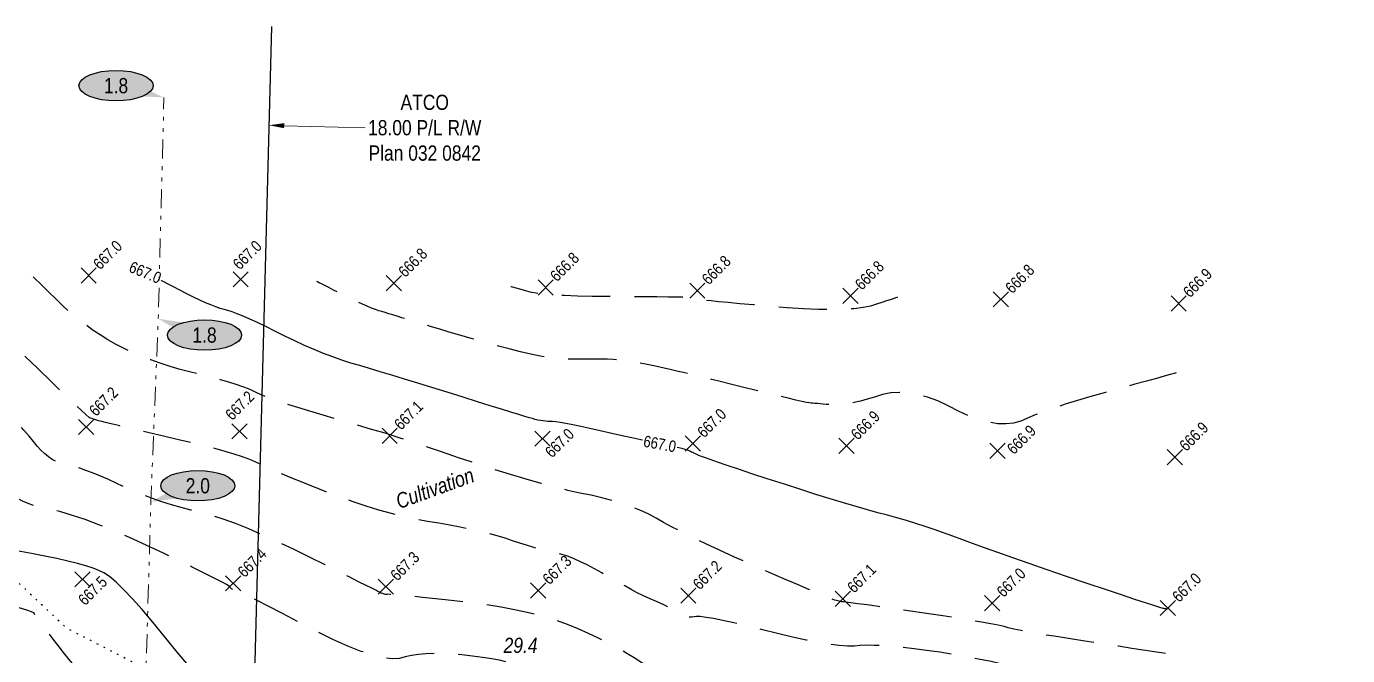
# Model space of a CAD drawing. Extents: x 378565 to 382514, y 6115041 to 6118047.
# Drawn here: x 379611 to 380480, y 6117579 to 6117992 of the extents above; entities that cross this region are included whole.
import ezdxf
from ezdxf.enums import TextEntityAlignment as Align

# ---------------------------------------------------------------- set-up
doc = ezdxf.new("R2010")
doc.units = 0
doc.header["$LTSCALE"] = 5
doc.header["$PDMODE"] = 3
doc.header["$PDSIZE"] = 5
for name, pattern in [('CENTERLINEX33', [6.5, 2.5, -1, 0.5, -1, 0.5, -1]), ('DASHED2', [9.525, 6.35, -3.175]), ('foc-TOPO', [1, 0.2, -0.8])]:
    doc.linetypes.add(name, pattern=pattern)
doc.layers.get('Defpoints').update_dxf_attribs({"color": 9})
for name, color, linetype in [('C-RW', 13, 'Continuous'), ('Contour_Line_Intermediate', 8, 'DASHED2'), ('Contour_Line_Major', 7, 'Continuous'), ('P-ELEVATION', 7, 'Continuous'), ('T-GENERAL', 48, 'foc-TOPO')]:
    doc.layers.add(name, color=color, linetype=linetype)
for name, color, linetype, lineweight in [('C-RW-T', 13, 'Continuous', 9), ('EXISTING PIPE (EXIST OR HP)', 240, 'CENTERLINEX33', 20), ('T-ELEVATION', 48, 'Continuous', 18), ('T-ELEVATION-T', 48, 'Continuous', 18), ('T-TEXT', 48, 'Continuous', 18), ('T-TOPO', 7, 'Continuous', 0)]:
    doc.layers.add(name, color=color, linetype=linetype, lineweight=lineweight)
doc.styles.add('80', font='ARIALN.TTF', dxfattribs={"height": 10})
doc.styles.add('80CG', font='ARIALN.TTF', dxfattribs={"height": 10})
doc.styles.add('80L', font='ARIALN.TTF', dxfattribs={"height": 10})
doc.styles.add('80LS', font='ARIALNI.TTF', dxfattribs={"height": 10})
doc.styles.add('ELEVATION', font='ARIALN.TTF', dxfattribs={"height": 2.5})
doc.styles.get("Standard").update_dxf_attribs({"font": 'ARIALN.TTF'})
doc.dimstyles.new('Compass 5 000', dxfattribs={"dimscale": 5, "dimtxt": 9, "dimasz": 2, "dimexe": 0.2, "dimexo": 0.0625, "dimgap": 0.5, "dimtad": 0, "dimtih": 1, "dimtoh": 1, "dimzin": 0, "dimdsep": 46, "dimtxsty": '80CG', "dimcen": 0.1, "dimse1": 1, "dimse2": 1, "dimclrd": 256, "dimclrt": 256, "dimaunit": 1, "dimadec": 4, "dimazin": 0, "dimtfac": 0.06, "dimtofl": 0, "dimtmove": 0, "dimatfit": 1, "dimfxl": 0.2, "dimtolj": 1, "dimtzin": 0, "dimlwd": -1, "dimarcsym": 0})

# ---------------------------------------------------------------- blocks, each defined once
blk = doc.blocks.new('*D611')
at = {"layer": 'C-RW-T', "transparency": 16777216}
for p, q in [((379580.86, 6117932.46), (379570.86, 6117932.73)), ((379780.73, 6117927.22), (379834.01, 6117925.83))]:
    blk.add_line(p, q, dxfattribs=at)
for points in [[(379580.9, 6117934.13), (379580.81, 6117930.8), (379590.85, 6117932.2)], [(379780.77, 6117928.89), (379780.68, 6117925.56), (379770.73, 6117927.48)]]:
    blk.add_solid(points, dxfattribs=at)
at = {"layer": 'Defpoints', "color": 0, "transparency": 16777216}
for p in [(379770.73, 6117927.48), (379590.1, 6117903.7), (379769.98, 6117898.98)]:
    blk.add_point(p, dxfattribs=at)
at = {"layer": 'C-RW-T', "transparency": 16777216, "insert": (379873.1, 6117925.83), "char_height": 10, "attachment_point": 5, "style": '80CG'}
blk.add_mtext('\\A1;ATCO\\P18.00 P/L R/W\\PPlan 032 0842', dxfattribs=at)
blk = doc.blocks.new('*U626')
at = {"layer": 'P-ELEVATION'}
h = blk.add_hatch(color=111, dxfattribs=at)
h.dxf.hatch_style = 1
edge = h.paths.add_edge_path()
edge.add_ellipse((0, 0), major_axis=(-24.38, 0), ratio=0.410256, start_angle=0, end_angle=360)
at = {"layer": 'P-ELEVATION', "color": 7, "flags": 128}
blk.add_lwpolyline([(0, 0, 12.5, 0, 0), (-30.86, -10.69, 0, 0, 0)], format="xyseb", dxfattribs=at)
at = {"layer": 'P-ELEVATION', "color": 7}
blk.add_ellipse((0, 0), major_axis=(-24.38, 0), ratio=0.410256, dxfattribs=at)
at = {"layer": 'P-ELEVATION', "style": '80'}
blk.add_attdef('ELEVATION', text='', height=10, dxfattribs=at).set_placement((0, 0), align=Align.MIDDLE_CENTER)
blk = doc.blocks.new('*U627')
at = {"layer": 'P-ELEVATION'}
h = blk.add_hatch(color=111, dxfattribs=at)
h.dxf.hatch_style = 1
edge = h.paths.add_edge_path()
edge.add_ellipse((0, 0), major_axis=(-24.38, 0), ratio=0.410256, start_angle=0, end_angle=360)
at = {"layer": 'P-ELEVATION', "color": 7, "flags": 128}
blk.add_lwpolyline([(0, 0, 12.5, 0, 0), (-30.44, 10.73, 0, 0, 0)], format="xyseb", dxfattribs=at)
at = {"layer": 'P-ELEVATION', "color": 7}
blk.add_ellipse((0, 0), major_axis=(-24.38, 0), ratio=0.410256, dxfattribs=at)
at = {"layer": 'P-ELEVATION', "style": '80'}
blk.add_attdef('ELEVATION', text='', height=10, dxfattribs=at).set_placement((0, 0), align=Align.MIDDLE_CENTER)
blk = doc.blocks.new('*U628')
at = {"layer": 'P-ELEVATION'}
h = blk.add_hatch(color=111, dxfattribs=at)
h.dxf.hatch_style = 1
edge = h.paths.add_edge_path()
edge.add_ellipse((0, 0), major_axis=(-24.38, 0), ratio=0.410256, start_angle=0, end_angle=360)
at = {"layer": 'P-ELEVATION', "color": 7, "flags": 128}
blk.add_lwpolyline([(0, 0, 12.5, 0, 0), (31.47, -7.79, 0, 0, 0)], format="xyseb", dxfattribs=at)
at = {"layer": 'P-ELEVATION', "color": 7}
blk.add_ellipse((0, 0), major_axis=(-24.38, 0), ratio=0.410256, dxfattribs=at)
at = {"layer": 'P-ELEVATION', "style": '80'}
blk.add_attdef('ELEVATION', text='', height=10, dxfattribs=at).set_placement((0, 0), align=Align.MIDDLE_CENTER)

msp = doc.modelspace()

# ---------------------------------------------------------------- linework, layer by layer
at = {"layer": 'C-RW'}
msp.add_lwpolyline([(379772.434, 6117992.407), (379744.428, 6116924.493), (379157.841, 6116938.709)], dxfattribs=at)
at = {"layer": 'Contour_Line_Intermediate', "flags": 128}
for points in [[(380358.993, 6117551.396), (380358.993, 6117551.396), (380358.118, 6117551.529), (380356.368, 6117551.795), (380353.744, 6117552.194), (380350.244, 6117552.726), (380345.87, 6117553.391), (380340.621, 6117554.189), (380334.498, 6117555.121), (380327.499, 6117556.185), (380320.43, 6117557.381), (380313.29, 6117558.709), (380306.079, 6117560.168), (380298.797, 6117561.76), (380291.445, 6117563.483), (380284.022, 6117565.339), (380276.529, 6117567.326), (380268.965, 6117569.445), (380261.25, 6117571.457), (380253.385, 6117573.362), (380245.369, 6117575.16), (380237.203, 6117576.852), (380228.887, 6117578.437), (380220.42, 6117579.915), (380211.803, 6117581.286), (380203.035, 6117582.55), (380194.898, 6117583.612), (380187.392, 6117584.471), (380180.515, 6117585.128), (380174.27, 6117585.582), (380168.654, 6117585.834), (380163.67, 6117585.884), (380159.315, 6117585.731), (380155.592, 6117585.375), (380150.992, 6117585.403), (380145.517, 6117585.813), (380139.167, 6117586.607), (380131.941, 6117587.784), (380123.84, 6117589.344), (380114.863, 6117591.287), (380105.01, 6117593.613), (380094.283, 6117596.323), (380084.714, 6117598.657), (380076.305, 6117600.617), (380069.055, 6117602.202), (380062.964, 6117603.413), (380058.033, 6117604.248), (380054.261, 6117604.709), (380051.649, 6117604.796), (380050.196, 6117604.507), (380048.762, 6117604.368), (380047.347, 6117604.379), (380045.951, 6117604.54), (380044.574, 6117604.85), (380043.217, 6117605.31), (380041.878, 6117605.92), (380040.559, 6117606.68), (380039.259, 6117607.589), (380037.79, 6117608.521), (380036.153, 6117609.475), (380034.347, 6117610.452), (380032.374, 6117611.452), (380030.232, 6117612.474), (380027.921, 6117613.519), (380025.443, 6117614.586), (380022.796, 6117615.676), (380019.816, 6117617.016), (380016.503, 6117618.607), (380012.857, 6117620.448), (380008.878, 6117622.539), (380004.566, 6117624.881), (379999.921, 6117627.473), (379994.943, 6117630.315), (379989.632, 6117633.408), (379984.627, 6117636.184), (379979.928, 6117638.644), (379975.535, 6117640.787), (379971.449, 6117642.614), (379967.668, 6117644.124), (379964.193, 6117645.318), (379961.024, 6117646.195), (379958.161, 6117646.755), (379955.041, 6117647.453), (379951.663, 6117648.287), (379948.027, 6117649.258), (379944.133, 6117650.366), (379939.982, 6117651.61), (379935.573, 6117652.992), (379930.907, 6117654.51), (379925.983, 6117656.165), (379920.733, 6117657.759), (379915.157, 6117659.293), (379909.256, 6117660.766), (379903.029, 6117662.178), (379896.477, 6117663.53), (379889.599, 6117664.821), (379882.395, 6117666.051), (379874.865, 6117667.221), (379867.16, 6117668.673), (379859.28, 6117670.408), (379851.224, 6117672.425), (379842.992, 6117674.726), (379834.585, 6117677.308), (379826.003, 6117680.174), (379817.244, 6117683.322), (379808.311, 6117686.753), (379800.078, 6117689.961), (379792.547, 6117692.947), (379785.717, 6117695.711), (379779.589, 6117698.252), (379774.161, 6117700.571), (379769.435, 6117702.668), (379765.41, 6117704.542), (379762.087, 6117706.194), (379758.068, 6117707.895), (379753.355, 6117709.645), (379747.946, 6117711.444), (379741.843, 6117713.292), (379735.045, 6117715.19), (379727.551, 6117717.136), (379719.363, 6117719.131), (379710.48, 6117721.176), (379702.333, 6117723.054), (379694.922, 6117724.767), (379688.248, 6117726.314), (379682.31, 6117727.694), (379677.108, 6117728.909), (379672.643, 6117729.958), (379668.914, 6117730.841), (379665.921, 6117731.558), (379663.223, 6117732.226), (379660.822, 6117732.844), (379658.716, 6117733.413), (379656.905, 6117733.932), (379655.39, 6117734.402), (379654.17, 6117734.822), (379653.246, 6117735.192), (379652.618, 6117735.514), (379650.554, 6117737.275), (379647.054, 6117740.476), (379642.12, 6117745.117), (379635.75, 6117751.197), (379627.945, 6117758.718), (379618.704, 6117767.679), (379608.028, 6117778.08), (379595.917, 6117789.92), (379585.319, 6117800.281), (379576.236, 6117809.161), (379568.666, 6117816.562), (379562.61, 6117822.482), (379558.069, 6117826.922), (379555.041, 6117829.882), (379553.527, 6117831.363), (379553.527, 6117831.363)], [(380360.131, 6117580.518), (380360.131, 6117580.518), (380358.656, 6117580.742), (380355.706, 6117581.19), (380351.281, 6117581.863), (380345.38, 6117582.76), (380338.005, 6117583.882), (380329.155, 6117585.228), (380318.83, 6117586.798), (380307.03, 6117588.592), (380296.376, 6117590.254), (380286.868, 6117591.784), (380278.508, 6117593.181), (380271.293, 6117594.447), (380265.225, 6117595.58), (380260.303, 6117596.58), (380256.528, 6117597.449), (380253.899, 6117598.186), (380250.105, 6117599.045), (380245.145, 6117600.029), (380239.02, 6117601.135), (380231.729, 6117602.365), (380223.273, 6117603.718), (380213.652, 6117605.195), (380202.865, 6117606.795), (380190.913, 6117608.519), (380180.427, 6117610.024), (380171.409, 6117611.312), (380163.857, 6117612.381), (380157.772, 6117613.232), (380153.155, 6117613.866), (380150.004, 6117614.281), (380148.32, 6117614.478), (380148.103, 6117614.458), (380147.786, 6117614.472), (380147.37, 6117614.52), (380146.854, 6117614.603), (380146.238, 6117614.721), (380145.523, 6117614.873), (380144.708, 6117615.06), (380143.794, 6117615.281), (380142.78, 6117615.537), (380140.456, 6117616.39), (380136.821, 6117617.84), (380131.875, 6117619.886), (380125.619, 6117622.529), (380118.052, 6117625.769), (380109.175, 6117629.606), (380098.987, 6117634.04), (380087.489, 6117639.07), (380076.817, 6117643.827), (380066.972, 6117648.311), (380057.953, 6117652.522), (380049.76, 6117656.46), (380042.394, 6117660.125), (380035.855, 6117663.516), (380030.142, 6117666.635), (380025.256, 6117669.48), (380020.062, 6117672.15), (380014.561, 6117674.643), (380008.752, 6117676.961), (380002.636, 6117679.103), (379996.213, 6117681.07), (379989.482, 6117682.86), (379982.443, 6117684.475), (379975.098, 6117685.913), (379967.167, 6117687.677), (379958.651, 6117689.767), (379949.55, 6117692.182), (379939.864, 6117694.922), (379929.593, 6117697.987), (379918.737, 6117701.378), (379907.297, 6117705.094), (379895.271, 6117709.136), (379884.696, 6117712.689), (379875.572, 6117715.752), (379867.9, 6117718.328), (379861.678, 6117720.414), (379856.908, 6117722.011), (379853.589, 6117723.12), (379851.721, 6117723.739), (379851.304, 6117723.87), (379849.729, 6117724.336), (379846.997, 6117725.138), (379843.108, 6117726.274), (379838.061, 6117727.746), (379831.857, 6117729.552), (379824.495, 6117731.694), (379815.976, 6117734.171), (379806.299, 6117736.983), (379797.502, 6117739.612), (379789.584, 6117742.056), (379782.546, 6117744.318), (379776.387, 6117746.395), (379771.107, 6117748.289), (379766.707, 6117749.999), (379763.186, 6117751.526), (379760.545, 6117752.869), (379757.343, 6117754.258), (379753.582, 6117755.691), (379749.262, 6117757.171), (379744.381, 6117758.695), (379738.941, 6117760.265), (379732.941, 6117761.88), (379726.381, 6117763.541), (379719.261, 6117765.247), (379712.36, 6117767.083), (379705.677, 6117769.049), (379699.212, 6117771.144), (379692.966, 6117773.37), (379686.938, 6117775.725), (379681.129, 6117778.21), (379675.538, 6117780.825), (379670.166, 6117783.57), (379664.881, 6117786.543), (379659.684, 6117789.743), (379654.575, 6117793.172), (379649.553, 6117796.827), (379644.619, 6117800.711), (379639.772, 6117804.822), (379635.013, 6117809.161), (379630.342, 6117813.728), (379626.255, 6117817.724), (379622.751, 6117821.149), (379619.832, 6117824.003), (379617.496, 6117826.287), (379615.745, 6117827.999), (379614.577, 6117829.141), (379613.993, 6117829.712), (379613.993, 6117829.712)], [(380366.99, 6117764.793), (380366.99, 6117764.793), (380365.703, 6117764.439), (380363.127, 6117763.732), (380359.264, 6117762.671), (380354.113, 6117761.256), (380347.675, 6117759.487), (380339.948, 6117757.364), (380330.935, 6117754.888), (380320.633, 6117752.058), (380311.074, 6117749.331), (380302.257, 6117746.706), (380294.183, 6117744.185), (380286.852, 6117741.766), (380280.263, 6117739.451), (380274.417, 6117737.238), (380269.313, 6117735.128), (380264.952, 6117733.121), (380260.236, 6117731.842), (380255.165, 6117731.291), (380249.74, 6117731.469), (380243.96, 6117732.375), (380237.825, 6117734.009), (380231.335, 6117736.371), (380224.491, 6117739.461), (380217.292, 6117743.28), (380210.346, 6117746.408), (380203.655, 6117748.845), (380197.217, 6117750.592), (380191.033, 6117751.648), (380185.103, 6117752.014), (380179.427, 6117751.689), (380174.004, 6117750.674), (380168.836, 6117748.968), (380163.998, 6117747.502), (380159.491, 6117746.276), (380155.316, 6117745.29), (380151.471, 6117744.544), (380147.957, 6117744.037), (380144.775, 6117743.771), (380141.923, 6117743.744), (380139.402, 6117743.958), (380137.071, 6117744.155), (380134.929, 6117744.336), (380132.977, 6117744.501), (380131.214, 6117744.651), (380129.64, 6117744.784), (380128.256, 6117744.901), (380127.062, 6117745.002), (380126.057, 6117745.087), (380124.052, 6117745.443), (380121.048, 6117746.069), (380117.043, 6117746.966), (380112.039, 6117748.133), (380106.034, 6117749.572), (380099.03, 6117751.28), (380091.026, 6117753.26), (380082.022, 6117755.51), (380074.142, 6117757.479), (380067.386, 6117759.167), (380061.754, 6117760.575), (380057.245, 6117761.701), (380053.86, 6117762.547), (380051.6, 6117763.112), (380050.463, 6117763.396), (380050.449, 6117763.4), (380050.436, 6117763.403), (380050.423, 6117763.406), (380050.41, 6117763.409), (380050.397, 6117763.412), (380050.384, 6117763.415), (380050.371, 6117763.418), (380050.358, 6117763.421), (380050.346, 6117763.424), (380049.626, 6117763.588), (380048.199, 6117763.912), (380046.066, 6117764.397), (380043.226, 6117765.042), (380039.679, 6117765.848), (380035.426, 6117766.814), (380030.465, 6117767.941), (380024.798, 6117769.229), (380019.425, 6117770.357), (380014.345, 6117771.327), (380009.558, 6117772.138), (380005.065, 6117772.79), (380000.866, 6117773.283), (379996.961, 6117773.617), (379993.349, 6117773.792), (379990.031, 6117773.808), (379986.704, 6117773.824), (379983.37, 6117773.84), (379980.027, 6117773.856), (379976.676, 6117773.872), (379973.317, 6117773.889), (379969.95, 6117773.905), (379966.575, 6117773.921), (379963.192, 6117773.938), (379959.132, 6117774.263), (379954.395, 6117774.898), (379948.982, 6117775.842), (379942.892, 6117777.095), (379936.125, 6117778.658), (379928.681, 6117780.53), (379920.561, 6117782.711), (379911.763, 6117785.201), (379903.613, 6117787.522), (379896.109, 6117789.674), (379889.251, 6117791.658), (379883.041, 6117793.472), (379877.477, 6117795.117), (379872.559, 6117796.593), (379868.288, 6117797.899), (379864.664, 6117799.037), (379861.242, 6117800.106), (379858.022, 6117801.105), (379855.004, 6117802.035), (379852.188, 6117802.896), (379849.574, 6117803.687), (379847.162, 6117804.409), (379844.952, 6117805.062), (379842.944, 6117805.646), (379840.658, 6117806.425), (379838.095, 6117807.4), (379835.254, 6117808.571), (379832.135, 6117809.938), (379828.739, 6117811.501), (379825.066, 6117813.26), (379821.114, 6117815.214), (379816.885, 6117817.364), (379813.185, 6117819.246), (379810.013, 6117820.859), (379807.37, 6117822.203), (379805.255, 6117823.278), (379803.669, 6117824.084), (379802.612, 6117824.622), (379802.083, 6117824.89), (379802.083, 6117824.89)], [(380183.994, 6117814.556), (380183.994, 6117814.556), (380183.5, 6117814.394), (380182.514, 6117814.068), (380181.033, 6117813.579), (380179.06, 6117812.928), (380176.593, 6117812.114), (380173.633, 6117811.137), (380170.179, 6117809.997), (380166.232, 6117808.694), (380161.31, 6117807.679), (380155.412, 6117806.95), (380148.54, 6117806.509), (380140.692, 6117806.355), (380131.87, 6117806.487), (380122.072, 6117806.907), (380111.299, 6117807.614), (380099.551, 6117808.609), (380089.17, 6117809.504), (380080.155, 6117810.301), (380072.506, 6117810.998), (380066.224, 6117811.597), (380061.308, 6117812.098), (380057.759, 6117812.499), (380055.577, 6117812.802), (380054.761, 6117813.006), (380053.982, 6117813.199), (380053.242, 6117813.381), (380052.539, 6117813.552), (380051.874, 6117813.713), (380051.246, 6117813.862), (380050.657, 6117814.001), (380050.105, 6117814.128), (380049.591, 6117814.245), (380047.647, 6117814.355), (380044.274, 6117814.457), (380039.471, 6117814.551), (380033.238, 6117814.639), (380025.576, 6117814.719), (380016.484, 6117814.791), (380005.963, 6117814.856), (379994.012, 6117814.914), (379983.205, 6117815.064), (379973.541, 6117815.306), (379965.021, 6117815.639), (379957.645, 6117816.065), (379951.413, 6117816.582), (379946.324, 6117817.191), (379942.379, 6117817.892), (379939.578, 6117818.685), (379937.127, 6117819.379), (379935.026, 6117819.973), (379933.276, 6117820.469), (379931.875, 6117820.865), (379930.825, 6117821.163), (379930.124, 6117821.361), (379929.774, 6117821.46), (379929.774, 6117821.46)], [(380357.855, 6117522.274), (380357.855, 6117522.274), (380357.58, 6117522.316), (380357.031, 6117522.4), (380356.207, 6117522.525), (380355.109, 6117522.692), (380353.735, 6117522.901), (380352.088, 6117523.151), (380350.165, 6117523.444), (380347.968, 6117523.778), (380344.483, 6117524.508), (380339.711, 6117525.634), (380333.65, 6117527.155), (380326.302, 6117529.073), (380317.666, 6117531.387), (380307.742, 6117534.097), (380296.53, 6117537.202), (380284.03, 6117540.704), (380272.395, 6117543.868), (380261.625, 6117546.695), (380251.719, 6117549.186), (380242.677, 6117551.339), (380234.501, 6117553.155), (380227.189, 6117554.634), (380220.741, 6117555.777), (380215.158, 6117556.582), (380209.369, 6117557.2), (380203.375, 6117557.631), (380197.174, 6117557.875), (380190.767, 6117557.933), (380184.154, 6117557.803), (380177.336, 6117557.486), (380170.311, 6117556.983), (380163.081, 6117556.293), (380156.015, 6117555.875), (380149.115, 6117555.73), (380142.38, 6117555.859), (380135.811, 6117556.26), (380129.406, 6117556.933), (380123.167, 6117557.88), (380117.093, 6117559.099), (380111.184, 6117560.592), (380105.255, 6117561.747), (380099.304, 6117562.564), (380093.333, 6117563.045), (380087.342, 6117563.188), (380081.329, 6117562.993), (380075.296, 6117562.462), (380069.242, 6117561.593), (380063.167, 6117560.387), (380057.172, 6117559.807), (380051.257, 6117559.852), (380045.422, 6117560.524), (380039.666, 6117561.821), (380033.991, 6117563.745), (380028.395, 6117566.294), (380022.879, 6117569.469), (380017.443, 6117573.27), (380011.81, 6117576.957), (380005.981, 6117580.529), (379999.957, 6117583.986), (379993.736, 6117587.329), (379987.318, 6117590.558), (379980.705, 6117593.672), (379973.895, 6117596.671), (379966.889, 6117599.556), (379959.317, 6117602.239), (379951.178, 6117604.72), (379942.474, 6117607), (379933.202, 6117609.077), (379923.365, 6117610.953), (379912.961, 6117612.626), (379901.991, 6117614.098), (379890.455, 6117615.368), (379880.311, 6117616.464), (379871.56, 6117617.387), (379864.202, 6117618.136), (379858.237, 6117618.711), (379853.665, 6117619.113), (379850.485, 6117619.341), (379848.699, 6117619.396), (379848.305, 6117619.277), (379847.793, 6117619.261), (379847.162, 6117619.347), (379846.412, 6117619.537), (379845.544, 6117619.829), (379844.558, 6117620.224), (379843.453, 6117620.721), (379842.23, 6117621.322), (379840.888, 6117622.025), (379838.346, 6117623.321), (379834.603, 6117625.208), (379829.661, 6117627.687), (379823.518, 6117630.759), (379816.175, 6117634.422), (379807.632, 6117638.678), (379797.888, 6117643.525), (379786.944, 6117648.965), (379776.555, 6117653.911), (379766.72, 6117658.365), (379757.439, 6117662.327), (379748.713, 6117665.796), (379740.541, 6117668.772), (379732.923, 6117671.255), (379725.86, 6117673.246), (379719.351, 6117674.744), (379712.923, 6117676.402), (379706.575, 6117678.22), (379700.308, 6117680.199), (379694.122, 6117682.337), (379688.016, 6117684.636), (379681.99, 6117687.095), (379676.046, 6117689.714), (379670.182, 6117692.493), (379664.688, 6117694.99), (379659.563, 6117697.206), (379654.808, 6117699.141), (379650.422, 6117700.794), (379646.406, 6117702.166), (379642.759, 6117703.256), (379639.483, 6117704.065), (379636.575, 6117704.592), (379633.742, 6117705.424), (379630.984, 6117706.559), (379628.299, 6117707.999), (379625.689, 6117709.743), (379623.153, 6117711.791), (379620.691, 6117714.143), (379618.304, 6117716.8), (379615.99, 6117719.76), (379613.095, 6117723.214), (379609.618, 6117727.162), (379605.559, 6117731.603), (379600.917, 6117736.538), (379595.694, 6117741.966), (379589.889, 6117747.888), (379583.502, 6117754.303), (379576.533, 6117761.211), (379570.435, 6117767.256), (379565.208, 6117772.438), (379560.852, 6117776.756), (379557.367, 6117780.21), (379554.754, 6117782.801), (379553.012, 6117784.528), (379552.141, 6117785.391), (379552.141, 6117785.391)], [(380346.365, 6117150.963), (380346.365, 6117150.963), (380345.574, 6117151.213), (380343.992, 6117151.715), (380341.618, 6117152.467), (380338.453, 6117153.471), (380334.496, 6117154.725), (380329.748, 6117156.23), (380324.209, 6117157.986), (380317.879, 6117159.992), (380311.632, 6117162.459), (380305.468, 6117165.388), (380299.387, 6117168.777), (380293.389, 6117172.626), (380287.474, 6117176.937), (380281.642, 6117181.708), (380275.893, 6117186.94), (380270.227, 6117192.633), (380264.885, 6117197.95), (380259.868, 6117202.893), (380255.175, 6117207.459), (380250.806, 6117211.651), (380246.761, 6117215.467), (380243.041, 6117218.908), (380239.644, 6117221.973), (380236.572, 6117224.664), (380233.328, 6117227.688), (380229.911, 6117231.045), (380226.322, 6117234.737), (380222.561, 6117238.762), (380218.628, 6117243.121), (380214.523, 6117247.814), (380210.245, 6117252.841), (380205.796, 6117258.201), (380201.759, 6117263.475), (380198.135, 6117268.66), (380194.924, 6117273.759), (380192.127, 6117278.77), (380189.742, 6117283.695), (380187.77, 6117288.531), (380186.211, 6117293.281), (380185.065, 6117297.943), (380184.842, 6117303.34), (380185.542, 6117309.471), (380187.165, 6117316.337), (380189.712, 6117323.938), (380193.181, 6117332.273), (380197.574, 6117341.343), (380202.889, 6117351.148), (380209.128, 6117361.687), (380214.694, 6117371.036), (380219.587, 6117379.195), (380223.807, 6117386.164), (380227.354, 6117391.942), (380230.229, 6117396.531), (380232.431, 6117399.93), (380233.959, 6117402.138), (380234.815, 6117403.157), (380235.579, 6117404.129), (380236.251, 6117405.056), (380236.83, 6117405.936), (380237.317, 6117406.77), (380237.712, 6117407.558), (380238.015, 6117408.3), (380238.226, 6117408.997), (380238.344, 6117409.647), (380239.138, 6117411.146), (380240.607, 6117413.495), (380242.75, 6117416.693), (380245.569, 6117420.74), (380249.063, 6117425.637), (380253.232, 6117431.383), (380258.076, 6117437.979), (380263.596, 6117445.424), (380268.797, 6117452.538), (380273.68, 6117459.32), (380278.244, 6117465.771), (380282.491, 6117471.89), (380286.419, 6117477.678), (380290.029, 6117483.135), (380293.321, 6117488.26), (380296.295, 6117493.054), (380297.824, 6117497.549), (380297.91, 6117501.745), (380296.551, 6117505.642), (380293.749, 6117509.24), (380289.502, 6117512.54), (380283.812, 6117515.541), (380276.677, 6117518.243), (380268.098, 6117520.646), (380260.292, 6117522.792), (380253.259, 6117524.681), (380246.998, 6117526.312), (380241.509, 6117527.687), (380236.794, 6117528.804), (380232.85, 6117529.664), (380229.679, 6117530.267), (380227.281, 6117530.613), (380223.84, 6117530.787), (380219.357, 6117530.79), (380213.832, 6117530.622), (380207.264, 6117530.283), (380199.654, 6117529.772), (380191.002, 6117529.089), (380181.307, 6117528.235), (380170.569, 6117527.21), (380161.038, 6117526.348), (380152.713, 6117525.648), (380145.593, 6117525.11), (380139.68, 6117524.735), (380134.972, 6117524.523), (380131.471, 6117524.473), (380129.175, 6117524.585), (380128.086, 6117524.86), (380125.795, 6117524.836), (380122.304, 6117524.511), (380117.612, 6117523.887), (380111.719, 6117522.962), (380104.625, 6117521.738), (380096.33, 6117520.214), (380086.835, 6117518.39), (380076.138, 6117516.267), (380065.583, 6117515.245), (380055.167, 6117515.325), (380044.892, 6117516.508), (380034.758, 6117518.792), (380024.764, 6117522.179), (380014.911, 6117526.668), (380005.199, 6117532.259), (379995.627, 6117538.952), (379986.727, 6117545.024), (379978.5, 6117550.475), (379970.946, 6117555.305), (379964.065, 6117559.515), (379957.856, 6117563.103), (379952.319, 6117566.071), (379947.456, 6117568.417), (379943.265, 6117570.143), (379938.735, 6117571.748), (379933.866, 6117573.232), (379928.659, 6117574.596), (379923.113, 6117575.839), (379917.228, 6117576.961), (379911.004, 6117577.962), (379904.442, 6117578.842), (379897.54, 6117579.602), (379891.035, 6117580.126), (379884.925, 6117580.413), (379879.21, 6117580.464), (379873.891, 6117580.28), (379868.968, 6117579.859), (379864.44, 6117579.202), (379860.308, 6117578.308), (379856.571, 6117577.179), (379851.815, 6117576.97), (379846.04, 6117577.681), (379839.245, 6117579.313), (379831.431, 6117581.865), (379822.597, 6117585.337), (379812.744, 6117589.729), (379801.871, 6117595.041), (379789.979, 6117601.274), (379779.545, 6117606.713), (379770.569, 6117611.358), (379763.051, 6117615.21), (379756.991, 6117618.267), (379752.389, 6117620.531), (379749.244, 6117622.001), (379747.558, 6117622.678), (379747.33, 6117622.561), (379747.075, 6117622.527), (379746.794, 6117622.578), (379746.486, 6117622.713), (379746.152, 6117622.932), (379745.791, 6117623.236), (379745.403, 6117623.623), (379744.989, 6117624.094), (379744.548, 6117624.65), (379742.692, 6117625.833), (379739.422, 6117627.642), (379734.736, 6117630.08), (379728.636, 6117633.144), (379721.121, 6117636.836), (379712.191, 6117641.154), (379701.846, 6117646.1), (379690.086, 6117651.674), (379679.014, 6117656.692), (379668.629, 6117661.156), (379658.932, 6117665.065), (379649.923, 6117668.419), (379641.602, 6117671.218), (379633.968, 6117673.463), (379627.022, 6117675.153), (379620.763, 6117676.288), (379614.665, 6117678.077), (379608.726, 6117680.522), (379602.947, 6117683.622), (379597.328, 6117687.376), (379591.868, 6117691.785), (379586.569, 6117696.849), (379581.429, 6117702.567), (379576.449, 6117708.941), (379571.964, 6117714.644), (379567.975, 6117719.676), (379564.48, 6117724.038), (379561.481, 6117727.73), (379558.977, 6117730.752), (379556.967, 6117733.102), (379555.453, 6117734.783), (379554.434, 6117735.793), (379553.543, 6117736.677), (379552.778, 6117737.435), (379552.141, 6117738.066), (379551.632, 6117738.571), (379551.25, 6117738.95), (379550.995, 6117739.202), (379550.868, 6117739.329), (379550.868, 6117739.329)], [(380006.251, 6116919.27), (380006.251, 6116919.27), (380006.152, 6116920.504), (380005.954, 6116922.972), (380005.657, 6116926.675), (380005.261, 6116931.612), (380004.766, 6116937.782), (380004.172, 6116945.188), (380003.479, 6116953.827), (380002.686, 6116963.7), (380001.844, 6116972.714), (380000.952, 6116980.868), (380000.009, 6116988.163), (379999.016, 6116994.598), (379997.973, 6117000.173), (379996.879, 6117004.889), (379995.736, 6117008.746), (379994.542, 6117011.742), (379993.477, 6117015.407), (379992.54, 6117019.74), (379991.732, 6117024.741), (379991.053, 6117030.41), (379990.502, 6117036.746), (379990.08, 6117043.751), (379989.786, 6117051.424), (379989.621, 6117059.765), (379989.508, 6117067.543), (379989.447, 6117074.757), (379989.438, 6117081.407), (379989.482, 6117087.495), (379989.577, 6117093.019), (379989.725, 6117097.979), (379989.925, 6117102.376), (379990.176, 6117106.21), (379990.56, 6117109.918), (379991.074, 6117113.5), (379991.719, 6117116.957), (379992.496, 6117120.289), (379993.404, 6117123.495), (379994.443, 6117126.575), (379995.613, 6117129.53), (379996.915, 6117132.359), (379998.442, 6117135.549), (380000.194, 6117139.099), (380002.173, 6117143.01), (380004.377, 6117147.282), (380006.807, 6117151.914), (380009.462, 6117156.908), (380012.343, 6117162.261), (380015.45, 6117167.976), (380018.335, 6117173.291), (380020.996, 6117178.207), (380023.435, 6117182.723), (380025.651, 6117186.84), (380027.645, 6117190.557), (380029.416, 6117193.875), (380030.965, 6117196.794), (380032.29, 6117199.313), (380033.412, 6117201.677), (380034.331, 6117203.885), (380035.045, 6117205.937), (380035.556, 6117207.833), (380035.862, 6117209.574), (380035.965, 6117211.159), (380035.865, 6117212.589), (380035.56, 6117213.862), (380035.277, 6117215.068), (380035.014, 6117216.207), (380034.773, 6117217.278), (380034.553, 6117218.281), (380034.354, 6117219.216), (380034.176, 6117220.084), (380034.019, 6117220.884), (380033.883, 6117221.617), (380033.99, 6117223.728), (380034.338, 6117227.219), (380034.929, 6117232.088), (380035.761, 6117238.337), (380036.836, 6117245.964), (380038.152, 6117254.971), (380039.711, 6117265.357), (380041.511, 6117277.121), (380042.828, 6117288.774), (380043.66, 6117300.316), (380044.008, 6117311.747), (380043.872, 6117323.066), (380043.252, 6117334.274), (380042.147, 6117345.371), (380040.559, 6117356.357), (380038.486, 6117367.231), (380036.424, 6117376.941), (380034.372, 6117385.487), (380032.331, 6117392.87), (380030.301, 6117399.089), (380028.281, 6117404.143), (380026.272, 6117408.034), (380024.274, 6117410.761), (380022.286, 6117412.325), (380019.119, 6117414.356), (380014.772, 6117416.857), (380009.245, 6117419.826), (380002.538, 6117423.264), (379994.652, 6117427.171), (379985.586, 6117431.546), (379975.34, 6117436.39), (379963.915, 6117441.703), (379953.334, 6117446.926), (379943.596, 6117452.059), (379934.702, 6117457.102), (379926.652, 6117462.055), (379919.447, 6117466.917), (379913.085, 6117471.69), (379907.566, 6117476.373), (379902.892, 6117480.966), (379898.023, 6117484.75), (379892.957, 6117487.723), (379887.697, 6117489.887), (379882.241, 6117491.241), (379876.589, 6117491.785), (379870.742, 6117491.519), (379864.699, 6117490.443), (379858.461, 6117488.558), (379852.42, 6117487.214), (379846.577, 6117486.41), (379840.931, 6117486.147), (379835.483, 6117486.426), (379830.232, 6117487.245), (379825.179, 6117488.604), (379820.323, 6117490.505), (379815.664, 6117492.947), (379810.54, 6117494.544), (379804.95, 6117495.298), (379798.895, 6117495.208), (379792.374, 6117494.274), (379785.387, 6117492.496), (379777.935, 6117489.874), (379770.018, 6117486.408), (379761.634, 6117482.098), (379753.664, 6117479.127), (379746.107, 6117477.494), (379738.963, 6117477.2), (379732.233, 6117478.245), (379725.915, 6117480.628), (379720.011, 6117484.35), (379714.519, 6117489.41), (379709.441, 6117495.81), (379704.239, 6117502.235), (379698.912, 6117508.686), (379693.461, 6117515.164), (379687.885, 6117521.668), (379682.186, 6117528.198), (379676.362, 6117534.755), (379670.413, 6117541.337), (379664.341, 6117547.946), (379658.634, 6117554.253), (379653.295, 6117560.257), (379648.321, 6117565.959), (379643.715, 6117571.359), (379639.474, 6117576.456), (379635.6, 6117581.251), (379632.093, 6117585.744), (379628.952, 6117589.935), (379626.151, 6117593.672), (379623.691, 6117596.955), (379621.57, 6117599.784), (379619.79, 6117602.16), (379618.35, 6117604.081), (379617.25, 6117605.549), (379616.49, 6117606.563), (379616.07, 6117607.123), (379614.649, 6117607.869), (379612.227, 6117608.801), (379608.805, 6117609.919), (379604.381, 6117611.223), (379598.956, 6117612.713), (379592.53, 6117614.389), (379585.104, 6117616.252), (379576.676, 6117618.3), (379569.302, 6117620.092), (379562.981, 6117621.628), (379557.713, 6117622.908), (379553.499, 6117623.932), (379550.339, 6117624.7), (379548.232, 6117625.213), (379547.179, 6117625.469), (379547.179, 6117625.469)]]:
    msp.add_lwpolyline(points, dxfattribs=at)
at = {"layer": 'Contour_Line_Major', "flags": 128}
for points in [[(380361.269, 6117609.639), (380361.269, 6117609.639), (380361.194, 6117609.651), (380361.046, 6117609.673), (380360.823, 6117609.707), (380360.525, 6117609.752), (380360.154, 6117609.809), (380359.708, 6117609.877), (380359.188, 6117609.956), (380358.593, 6117610.046), (380356.363, 6117610.704), (380352.497, 6117611.928), (380346.996, 6117613.72), (380339.859, 6117616.079), (380331.086, 6117619.006), (380320.678, 6117622.499), (380308.633, 6117626.559), (380294.954, 6117631.187), (380282.236, 6117635.521), (380270.482, 6117639.56), (380259.689, 6117643.305), (380249.859, 6117646.756), (380240.991, 6117649.913), (380233.086, 6117652.776), (380226.143, 6117655.345), (380220.163, 6117657.619), (380214.147, 6117659.815), (380208.096, 6117661.932), (380202.01, 6117663.97), (380195.888, 6117665.93), (380189.73, 6117667.811), (380183.538, 6117669.613), (380177.31, 6117671.337), (380171.046, 6117672.981), (380164.154, 6117674.881), (380156.631, 6117677.037), (380148.48, 6117679.447), (380139.699, 6117682.112), (380130.289, 6117685.033), (380120.25, 6117688.208), (380109.581, 6117691.639), (380098.283, 6117695.325), (380088.243, 6117698.617), (380079.462, 6117701.516), (380071.939, 6117704.022), (380065.674, 6117706.135), (380060.667, 6117707.853), (380056.919, 6117709.179), (380054.429, 6117710.111), (380053.198, 6117710.65), (380052.064, 6117711.154), (380051.027, 6117711.624), (380050.088, 6117712.06), (380049.245, 6117712.461), (380048.5, 6117712.828), (380047.853, 6117713.16), (380047.302, 6117713.459), (380046.849, 6117713.722), (380046.096, 6117714.023), (380045.042, 6117714.361), (380043.688, 6117714.736), (380042.033, 6117715.147), (380040.078, 6117715.596), (380037.822, 6117716.081), (380035.266, 6117716.604), (380032.409, 6117717.163), (380028.968, 6117717.867), (380024.942, 6117718.714), (380020.331, 6117719.706), (380015.136, 6117720.842), (380009.355, 6117722.122), (380002.99, 6117723.545), (379996.04, 6117725.113), (379988.506, 6117726.825), (379981.731, 6117728.324), (379975.717, 6117729.61), (379970.464, 6117730.682), (379965.97, 6117731.542), (379962.238, 6117732.188), (379959.265, 6117732.621), (379957.053, 6117732.841), (379955.601, 6117732.848), (379954.092, 6117732.922), (379952.526, 6117733.062), (379950.904, 6117733.269), (379949.225, 6117733.542), (379947.489, 6117733.882), (379945.697, 6117734.289), (379943.847, 6117734.762), (379941.941, 6117735.301), (379938.955, 6117736.187), (379934.89, 6117737.419), (379929.744, 6117738.998), (379923.519, 6117740.923), (379916.213, 6117743.195), (379907.828, 6117745.812), (379898.363, 6117748.777), (379887.819, 6117752.087), (379877.862, 6117755.196), (379868.493, 6117758.103), (379859.711, 6117760.809), (379851.518, 6117763.313), (379843.912, 6117765.616), (379836.894, 6117767.717), (379830.464, 6117769.616), (379824.622, 6117771.314), (379818.689, 6117773.217), (379812.667, 6117775.325), (379806.555, 6117777.637), (379800.352, 6117780.154), (379794.06, 6117782.876), (379787.678, 6117785.803), (379781.206, 6117788.935), (379774.644, 6117792.271), (379768.614, 6117795.26), (379763.116, 6117797.9), (379758.151, 6117800.193), (379753.717, 6117802.137), (379749.816, 6117803.734), (379746.447, 6117804.982), (379743.61, 6117805.882), (379741.305, 6117806.435), (379738.701, 6117807.218), (379735.798, 6117808.232), (379732.595, 6117809.478), (379729.094, 6117810.954), (379725.293, 6117812.661), (379721.193, 6117814.6), (379716.794, 6117816.769), (379712.096, 6117819.17), (379707.985, 6117821.27), (379704.462, 6117823.07), (379701.525, 6117824.571), (379699.176, 6117825.771), (379697.414, 6117826.671), (379696.24, 6117827.271), (379695.653, 6117827.571), (379695.653, 6117827.571)], [(379718.111, 6117572.379), (379710.293, 6117581.276), (379701.973, 6117591.76), (379694.308, 6117601.116), (379687.298, 6117609.344), (379680.942, 6117616.444), (379675.241, 6117622.417), (379670.195, 6117627.261), (379665.803, 6117630.978), (379662.066, 6117633.567), (379658.983, 6117635.027), (379655.085, 6117636.523), (379650.371, 6117638.055), (379644.841, 6117639.621), (379638.495, 6117641.223), (379631.333, 6117642.86), (379623.355, 6117644.533), (379614.561, 6117646.24), (379604.951, 6117647.983)]]:
    msp.add_lwpolyline(points, dxfattribs=at)
at = {"layer": 'T-ELEVATION'}
for p in [(379652.227, 6117828.806, 6669.79), (379752.134, 6117826.287, 6669.79), (379852.811, 6117823.757, 6667.79), (379952.579, 6117820.968, 6667.79), (380052.326, 6117818.859, 6667.79), (380152.993, 6117815.42, 6667.79), (380251.83, 6117813.121, 6667.79), (380368.682, 6117810.462, 6668.79), (379650.568, 6117729.278, 6671.789), (379751.325, 6117726.459, 6671.789), (379850.092, 6117723.48, 6670.789), (379950.569, 6117721.631, 6669.79), (380049.337, 6117718.382, 6669.79), (380150.304, 6117716.912, 6668.79), (380249.691, 6117713.693, 6668.79), (380366.243, 6117709.535, 6668.79), (379648.208, 6117629.251, 6674.788), (379747.206, 6117626.622, 6673.788), (379847.603, 6117624.373, 6672.789), (379947.62, 6117621.884, 6672.789), (380046.398, 6117618.515, 6671.789), (380147.915, 6117616.395, 6670.789), (380246.152, 6117613.626, 6669.79), (380361.564, 6117610.357, 6669.79)]:
    msp.add_point(p, dxfattribs=at)

# ---------------------------------------------------------------- block references
at = {"xscale": 0.9998274332038274, "yscale": 0.9998274332038274, "zscale": 0.9998274332038274}
for name, p, values in [('*U628', (379670.205, 6117953.516), {'ELEVATION': '1.8'}), ('*U627', (379728.366, 6117789.67), {'ELEVATION': '1.8'}), ('*U626', (379723.951, 6117690.706), {'ELEVATION': '2.0'})]:
    msp.add_blockref(name, p, dxfattribs=at).add_auto_attribs(values)

# ---------------------------------------------------------------- texts
at = {"layer": 'T-ELEVATION-T', "style": 'ELEVATION'}
for s, p in [('667.0', (379751.466, 6117832.054, 1.976)), ('666.8', (379860.284, 6117827.06, 1.976)), ('666.8', (379960.051, 6117824.271, 1.976)), ('666.8', (380059.799, 6117822.162, 1.976)), ('666.8', (380160.466, 6117818.723, 1.976)), ('666.8', (380259.303, 6117816.424, 1.976)), ('666.9', (380376.155, 6117813.764, 1.976)), ('667.2', (379657.017, 6117735.813, 1.976)), ('667.2', (379746.551, 6117733.151, 1.976)), ('667.1', (379857.565, 6117726.783, 1.976)), ('667.0', (380056.81, 6117721.685, 1.976)), ('666.9', (380157.776, 6117720.215, 1.976)), ('667.0', (379956.754, 6117708.576, 1.976)), ('666.9', (380260.389, 6117710.755, 1.976)), ('666.9', (380373.716, 6117712.837, 1.976)), ('667.4', (379754.679, 6117629.925, 1.976)), ('667.3', (379855.076, 6117627.675, 1.976)), ('667.3', (379955.093, 6117625.186, 1.976)), ('667.2', (380053.87, 6117621.817, 1.976)), ('667.1', (380155.387, 6117619.698, 1.976)), ('667.5', (379649.82, 6117611.531, 1.976)), ('667.0', (380253.625, 6117616.929, 1.976)), ('667.0', (380369.037, 6117613.66, 1.976))]:
    msp.add_text(s, height=7.4975, rotation=44.999991, dxfattribs=at).set_placement(p)
at = {"layer": 'T-TEXT', "style": '80LS'}
msp.add_text('Cultivation', height=9.99672, rotation=20, dxfattribs=at).set_placement((379879.778, 6117689.118), align=Align.MIDDLE_CENTER)
at = {"layer": 'T-TEXT', "insert": (379924.45, 6117590.872), "char_height": 9.99672, "attachment_point": 1, "style": '80L'}
msp.add_mtext_dynamic_manual_height_columns('\\pi0.52078;{\\fArial Narrow|b0|i1|c0|p34;29.4}', width=22.50791, gutter_width=50, heights=[0], dxfattribs=at)

# ---------------------------------------------------------------- dimensions: what is measured, and where the dimension line sits
at = {"layer": 'C-RW-T', "color": 1}
dim = msp.add_linear_dim(base=(379770.731, 6117927.485), p1=(379590.104, 6117903.699), p2=(379769.983, 6117898.982), angle=358.497773, text='ATCO\\P18.00 P/L R/W\\PPlan 032 0842', dimstyle='Compass 5 000', dxfattribs=at)
dim.commit()
dim.dimension.update_dxf_attribs({"geometry": '*D611', "text_midpoint": (379873.099, 6117925.825), "dimtype": 161})

# ---------------------------------------------------------------- next in the draw order: texts
at = {"layer": 'T-TOPO', "char_height": 7.4975, "attachment_point": 5, "bg_fill": 3, "box_fill_scale": 1.1, "bg_fill_color": 256, "bg_fill_transparency": 0}
for insert, rotation in [((379689.384, 6117830.774, 6667.813), 337.477611), ((380027.622, 6117718.15, 6667.813), 349.605649)]:
    msp.add_mtext('667.0', dxfattribs=dict(at, insert=insert, rotation=rotation))

# ---------------------------------------------------------------- next in the draw order: linework, layer by layer
at = {"layer": 'EXISTING PIPE (EXIST OR HP)', "flags": 128}
msp.add_lwpolyline([(379366.632, 6117004.762), (379509.752, 6116997.172), (379605.612, 6117006.602), (379654.112, 6117042.402), (379679.582, 6117093.332), (379683.912, 6117179.212), (379682.902, 6117284.132), (379678.562, 6117360.132), (379680.912, 6117452.392), (379688.392, 6117519.782), (379693.092, 6117680.022), (379697.932, 6117800.402), (379701.672, 6117945.732)], dxfattribs=at)
at = {"layer": 'T-GENERAL', "flags": 128}
msp.add_lwpolyline([(379541.282, 6117902.742), (379539.442, 6117796.752), (379549.802, 6117711.102), (379586.822, 6117645.112), (379637.582, 6117597.302), (379693.002, 6117568.882), (379775.362, 6117550.192), (380082.152, 6117538.112), (380479.752, 6117529.112)], dxfattribs=at)

# ---------------------------------------------------------------- next in the draw order: texts
at = {"layer": 'T-ELEVATION-T', "style": 'ELEVATION'}
msp.add_text('667.0', height=7.4975, rotation=44.999991, dxfattribs=at).set_placement((379659.7, 6117832.108, 1.976))

doc.saveas('drawing.dxf')
